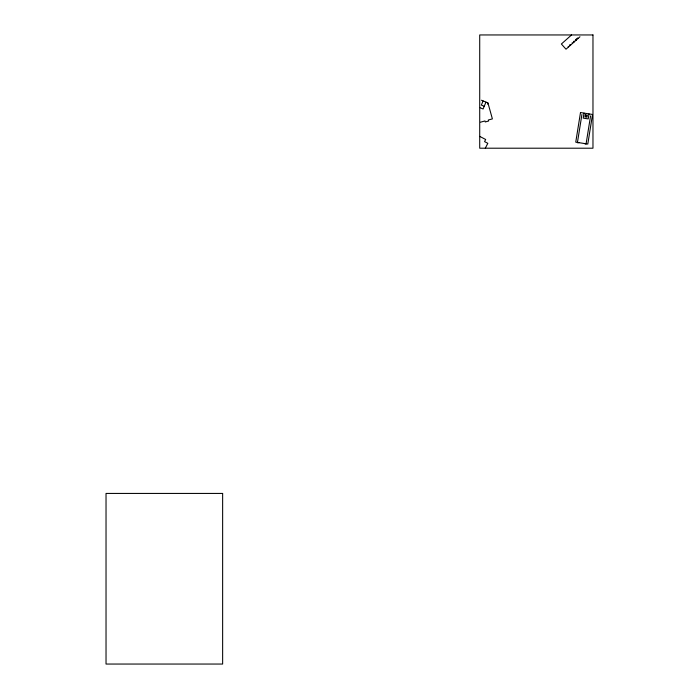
<?xml version="1.0" encoding="UTF-8"?>
<svg xmlns="http://www.w3.org/2000/svg" width="699" height="699" viewBox="0 0 699 699"><rect width="100%" height="100%" fill="white"/><g stroke="black" fill="none" stroke-linecap="round" stroke-linejoin="round"><path stroke-width="1.05" d="M581.918 114.514L577.4 142.745L579.095 142.683M584.014 113.107L583.211 118.105L588.217 118.909L589.021 113.911M584.451 143.54L586.042 144.134L590.568 115.894M483.096 100.918L481.358 105.077L484.258 106.292M485.962 102.115L483.088 108.983L480.222 107.786M487.465 104.081L487.946 102.945L492.384 118.891L488.304 120.018L488.61 121.023L485.272 121.958L484.984 120.944L480.519 122.185M485.298 148.205L487.823 143.312L484.564 141.635L485.674 139.477L479.715 136.401M571.537 34.95L561.376 44.011L566.007 49.201L579.952 36.767M481.445 100.228L487.919 102.936M577.977 38.524L577.523 38.017L576.081 39.301L576.535 39.817M575.548 39.773L576.011 40.289M574.106 41.058L574.561 41.573M573.573 41.529L574.036 42.045M572.131 42.814L572.595 43.329M570.166 44.57L570.62 45.086M569.633 45.042L570.096 45.557M568.191 46.326L568.654 46.842M580.493 112.539L575.749 142.142L587.798 144.073L592.534 114.47L580.493 112.539M585.273 114.846L584.958 116.847L586.959 117.17L587.274 115.169L585.273 114.846M585.718 115.457L585.561 116.41L586.513 116.558L586.671 115.606L585.718 115.457M592.97 34.95L479.715 34.95L479.715 148.205L592.97 148.205L592.97 34.95M222.64 493.433L106.03 493.433L106.03 664.05L222.64 664.05L222.64 493.433"/></g></svg>
